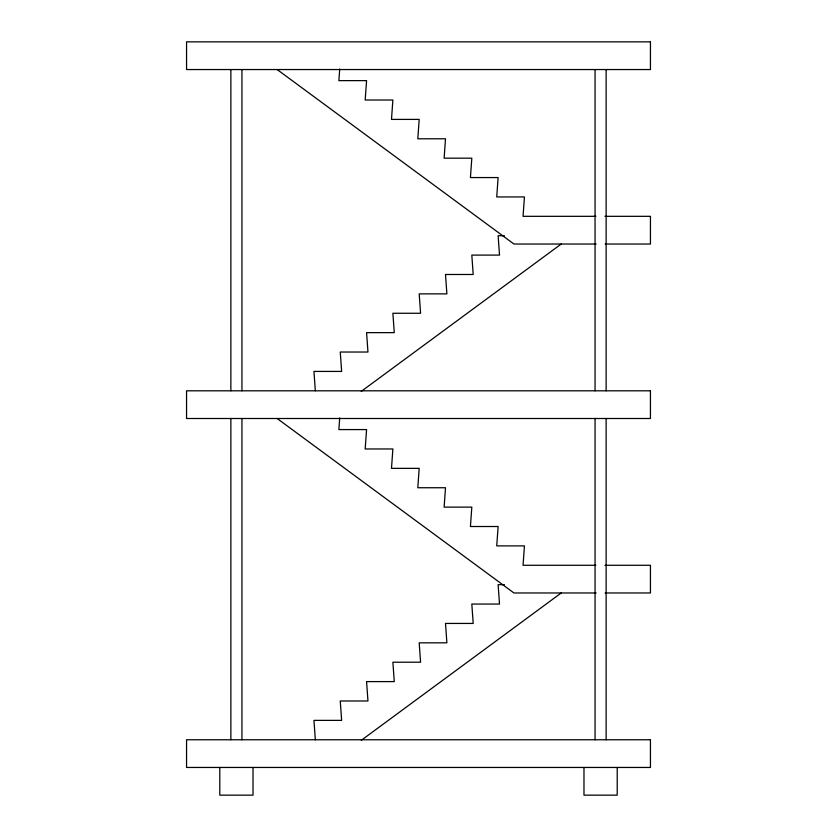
<?xml version="1.0" encoding="UTF-8"?>
<svg xmlns="http://www.w3.org/2000/svg" width="837" height="837" viewBox="0 0 837 837"><rect width="100%" height="100%" fill="white"/><g stroke="black" fill="none" stroke-linecap="round" stroke-linejoin="round"><path stroke-width="1.26" d="M339.707 68.99L338.88 80.624L366.575 80.624L365.183 100.011L392.877 100.011L391.496 119.398L419.191 119.398L417.809 138.785L445.504 138.785L444.123 158.172L471.817 158.172L470.425 177.559L498.12 177.559L496.739 196.946L524.433 196.946L523.052 216.323L595.881 216.323M339.707 417.945L338.88 429.58L366.575 429.58L365.183 448.967L392.877 448.967L391.496 468.354L419.191 468.354L417.809 487.741L445.504 487.741L444.123 507.128L471.817 507.128L470.425 526.515L498.12 526.515L496.739 545.891L524.433 545.891L523.052 565.278L595.881 565.278M361.27 391.36L561.229 244.027M361.27 740.316L561.229 592.973M604.973 216.323L650.443 216.323L650.443 244.027L605.141 244.027M504.418 235.71L498.12 235.71L499.511 255.097L471.817 255.097L473.198 274.484L445.504 274.484L446.885 293.871L419.191 293.871L420.582 313.258L392.877 313.258L394.269 332.645L366.575 332.645L367.956 352.032L340.261 352.032L341.642 371.419L313.948 371.419L315.34 390.806M596.143 244.027L513.949 244.027L277.152 69.544M604.973 565.278L650.443 565.278L650.443 592.973L605.141 592.973M504.418 584.665L498.12 584.665L499.511 604.052L471.817 604.052L473.198 623.439L445.504 623.439L446.885 642.826L419.191 642.826L420.582 662.213L392.877 662.213L394.269 681.6L366.575 681.6L367.956 700.987L340.261 700.987L341.642 720.375L313.948 720.375L315.34 739.762M596.143 592.973L513.949 592.973L277.152 418.5M617.214 767.456L617.214 795.15L583.975 795.15L583.975 767.456M606.134 69.544L606.134 390.806M606.134 418.5L606.134 739.762M595.055 69.544L595.055 390.806M595.055 418.5L595.055 739.762M253.025 767.456L253.025 795.15L219.786 795.15L219.786 767.456M241.945 69.544L241.945 390.806M241.945 418.5L241.945 739.762M230.866 69.544L230.866 390.806M230.866 418.5L230.866 739.762M650.443 41.85L186.557 41.85L186.557 69.544L650.443 69.544L650.443 41.85M650.443 390.806L186.557 390.806L186.557 418.5L650.443 418.5L650.443 390.806M650.443 739.762L186.557 739.762L186.557 767.456L650.443 767.456L650.443 739.762"/></g></svg>
